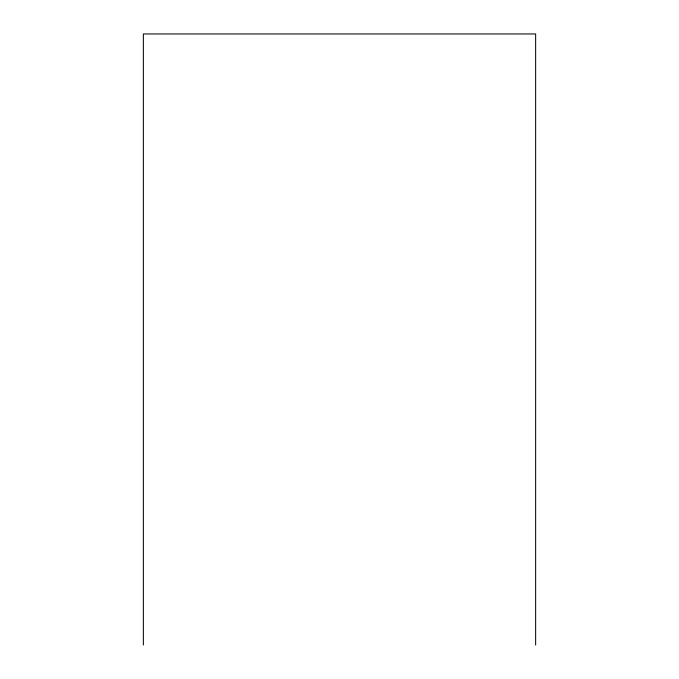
<?xml version="1.0" encoding="UTF-8"?>
<svg xmlns="http://www.w3.org/2000/svg" width="679" height="679" viewBox="0 0 679 679"><rect width="100%" height="100%" fill="white"/><g stroke="black" fill="none" stroke-linecap="round" stroke-linejoin="round"><path stroke-width="1.02" d="M535.638 645.05L535.638 33.95L143.362 33.95L143.362 645.05"/></g></svg>
